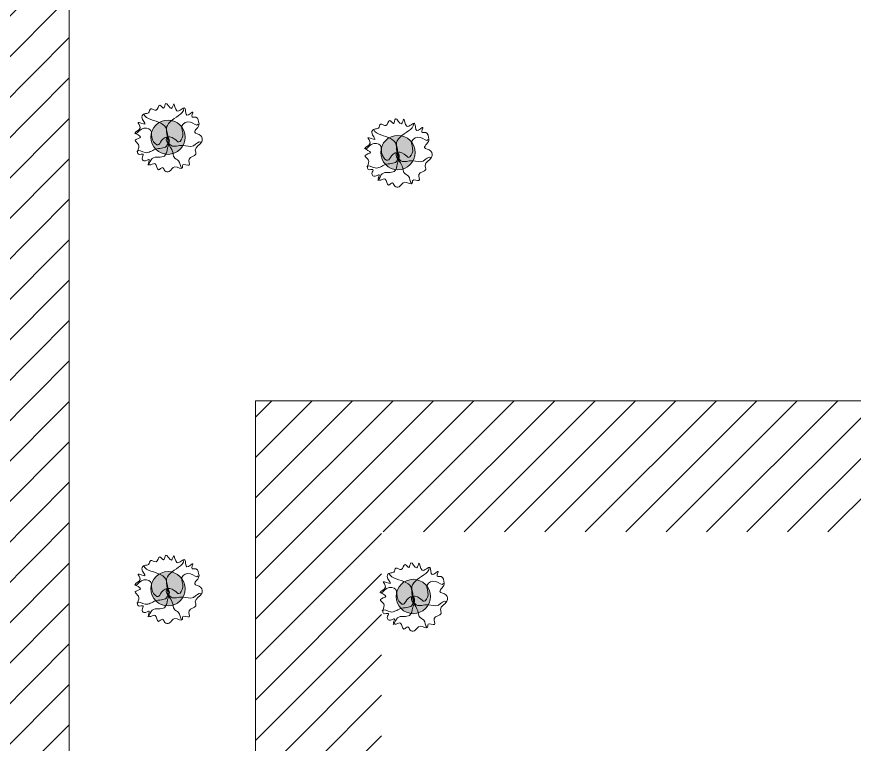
# Model space of a CAD drawing. Header units: metres. Extents: x -8 to 247, y -4 to 148.
# Drawn here: x 215.29 to 224.59, y 86.34 to 94.42 of the extents above; entities that cross this region are included whole.
import ezdxf

# ---------------------------------------------------------------- set-up
doc = ezdxf.new("R2010")
doc.units = ezdxf.units.M
doc.header["$LTSCALE"] = 5
doc.layers.add('800 Espace-vert', color=8, linetype='Continuous', lineweight=5)
doc.layers.add('801 ABRES JARDINS', color=8, linetype='Continuous', lineweight=0)
doc.layers.add('Circulation jardin', color=31, linetype='Continuous')

msp = doc.modelspace()

# ---------------------------------------------------------------- hatches: boundary and pattern name
at = {"layer": '801 ABRES JARDINS'}
h = msp.add_hatch(color=8, dxfattribs=at)
edge = h.paths.add_edge_path()
edge.add_arc((216.9712, 93.0843), 0.1907, 0, 360)
h = msp.add_hatch(color=8, dxfattribs=at)
edge = h.paths.add_edge_path()
edge.add_arc((219.5248, 92.9138), 0.1907, 0, 360)
h = msp.add_hatch(color=8, dxfattribs=at)
edge = h.paths.add_edge_path()
edge.add_arc((216.9712, 88.0676), 0.1907, 0, 360)
h = msp.add_hatch(color=8, dxfattribs=at)
edge = h.paths.add_edge_path()
edge.add_arc((219.6954, 87.9823), 0.1907, 0, 360)
at = {"layer": 'Circulation jardin'}
h = msp.add_hatch(dxfattribs=at)
h.set_pattern_fill('ANSI31', color=8, scale=0.1, style=0)
h.paths.add_polyline_path([(201.6897, 112.2106), (201.1248, 107.516), (194.4378, 108.3371), (193.6801, 101.8953), (186.9144, 102.6911), (186.7411, 101.2802), (186.7304, 101.1923), (193.4781, 100.391), (190.8391, 79.117), (184.6628, 73.6495), (183.359, 73.6495), (183.1662, 71.9495), (186.8912, 71.9494), (186.9412, 73.6495), (190.1041, 76.4494), (200.1912, 76.4494), (201.96, 74.8653), (201.7912, 71.9494), (203.3012, 71.9494), (203.472, 74.8555), (204.9012, 76.4494), (212.5677, 76.4394), (214.7089, 73.9198), (214.7089, 71.9494), (209.1912, 71.9494), (209.1912, 69.1495), (217.9441, 69.1495), (217.9441, 66.6429), (220.7441, 66.6429), (220.7441, 45.515), (230.9441, 45.515), (230.9441, 56.515), (239.4799, 56.515), (237.2084, 66.0552), (230.9441, 66.0552), (230.9441, 90.1552), (228.1702, 90.1552), (217.9441, 90.1552), (217.9441, 71.9494), (215.8732, 71.9494), (215.8732, 94.8999), (216.7021, 95.3988), (221.8742, 95.3996), (221.8742, 96.6285), (221.1742, 96.6282), (221.1736, 98.0661), (221.8742, 98.0664), (221.8738, 99.2963), (220.6637, 99.2958), (220.7396, 108.2356), (215.8658, 108.8803), (215.8732, 105.7838), (202.6587, 107.2904), (203.2281, 112.0217)])
h.paths.add_polyline_path([(203.323, 88.1369), (202.5791, 78.0435), (191.991, 78.0435)], flags=16)
h.paths.add_polyline_path([(204.834, 88.0955), (204.0932, 78.0435), (213.7021, 78.0435)], flags=16)
h.paths.add_polyline_path([(194.8749, 99.3842), (192.5511, 80.5645), (203.1497, 90.0047)], flags=16)
h.paths.add_polyline_path([(196.3022, 100.0488), (203.5919, 91.7859), (204.1294, 99.0789)], flags=16)
h.paths.add_polyline_path([(205.6298, 98.893), (205.1029, 91.7445), (212.2128, 98.0773)], flags=16)
h.paths.add_polyline_path([(214.7089, 98.2784), (205.2765, 89.8769), (214.7089, 79.1847)], flags=16)
h.paths.add_polyline_path([(195.733, 106.6567), (214.7089, 104.3271), (214.7089, 99.2895), (195.1556, 101.7124)], flags=16)
h.paths.add_polyline_path([(219.3441, 88.6989), (219.3441, 67.9641), (222.1441, 67.9641), (222.1441, 57.915), (229.5441, 57.915), (229.5441, 88.6989)], flags=16)
h.paths.add_polyline_path([(222.1441, 56.515), (229.5441, 56.515), (229.5441, 46.915), (222.1441, 46.915)], flags=16)
h.paths.add_polyline_path([(230.9441, 64.6552), (236.1026, 64.6552), (237.7074, 57.915), (230.9441, 57.915)], flags=16)

# ---------------------------------------------------------------- linework, layer by layer
at = {"layer": '800 Espace-vert', "color": 8}
for p, q in [((215.8732, 71.9494), (215.8732, 94.8999)), ((217.9441, 71.9494), (217.9441, 90.1552))]:
    msp.add_line(p, q, dxfattribs=at)
at = {"layer": '800 Espace-vert', "color": 8, "linetype": 'Continuous'}
msp.add_line((225.3441, 90.1552), (217.9441, 90.1552), dxfattribs=at)
at = {"layer": '801 ABRES JARDINS', "color": 8}
for centre in [(216.9712, 93.0843), (219.5248, 92.9138), (216.9712, 88.0676), (219.6954, 87.9823)]:
    msp.add_circle(centre, 0.1907, dxfattribs=at)
at = {"layer": '801 ABRES JARDINS', "color": 8, "linetype": 'Continuous', "start_tangent": (0.170626, -0.985336), "end_tangent": (0.234245, -0.972178)}
for points in [[(217.3159, 93.2327), (217.2681, 93.1384), (217.3363, 93.1002), (217.3453, 93.0318), (217.2744, 92.9414), (217.2798, 92.8939), (217.2053, 92.8393), (217.2056, 92.7748), (217.1354, 92.7753), (217.1312, 92.7433), (217.0481, 92.7542), (216.9842, 92.7036), (216.9365, 92.7099), (216.9121, 92.7462), (216.8651, 92.7231), (216.8299, 92.7892), (216.7816, 92.7781), (216.7559, 92.7791), (216.7634, 92.8361), (216.7024, 92.8207), (216.6832, 92.8525), (216.6946, 92.8949), (216.6421, 92.896), (216.6346, 92.9312), (216.6439, 93.0012), (216.6068, 93.05), (216.6671, 93.0859), (216.6071, 93.1324), (216.6632, 93.1889), (216.6387, 93.2478), (216.7153, 93.2289), (216.6816, 93.3066), (216.7108, 93.3447), (216.7553, 93.3554), (216.779, 93.4), (216.8383, 93.3854), (216.8804, 93.4384), (216.923, 93.4065), (216.9446, 93.4592), (217.0105, 93.4037), (217.0353, 93.4547), (217.0711, 93.3752), (217.1573, 93.4079), (217.182, 93.3284), (217.2481, 93.3636), (217.238, 93.3093), (217.2815, 93.3065), (217.3159, 93.2327)], [(219.8695, 93.0622), (219.8218, 92.9679), (219.8899, 92.9297), (219.8989, 92.8613), (219.828, 92.771), (219.8334, 92.7234), (219.7589, 92.6688), (219.7592, 92.6044), (219.689, 92.6048), (219.6849, 92.5728), (219.6018, 92.5838), (219.5378, 92.5332), (219.4902, 92.5394), (219.4657, 92.5757), (219.4188, 92.5526), (219.3836, 92.6188), (219.3353, 92.6076), (219.3095, 92.6086), (219.317, 92.6656), (219.256, 92.6502), (219.2368, 92.682), (219.2483, 92.7245), (219.1957, 92.7255), (219.1883, 92.7607), (219.1975, 92.8307), (219.1604, 92.8795), (219.2208, 92.9155), (219.1607, 92.9619), (219.2168, 93.0185), (219.1924, 93.0773), (219.2689, 93.0584), (219.2352, 93.1361), (219.2644, 93.1742), (219.309, 93.1849), (219.3326, 93.2295), (219.392, 93.215), (219.4341, 93.268), (219.4767, 93.236), (219.4983, 93.2888), (219.5641, 93.2332), (219.5889, 93.2842), (219.6248, 93.2047), (219.711, 93.2374), (219.7356, 93.1579), (219.8017, 93.1931), (219.7917, 93.1388), (219.8352, 93.136), (219.8695, 93.0622)]]:
    msp.add_spline(points, degree=3, dxfattribs=at)
at = {"layer": '801 ABRES JARDINS', "color": 8}
for points, start_tangent, end_tangent in [([(216.9621, 93.0752), (216.9545, 93.1699), (217.088, 93.3243), (217.1486, 93.4034)], (0.508622, 0.86099), (0.065189, 0.997873)), ([(216.9724, 93.0766), (216.9534, 93.1697), (216.7823, 93.281), (216.7021, 93.3402)], (-0.727618, 0.685982), (-0.339604, 0.940569)), ([(216.9621, 93.0752), (217.0411, 93.0661), (217.0908, 93.0307), (217.1356, 93.1006), (217.1263, 93.2107), (217.221, 93.2499), (217.3072, 93.2282)], (0.119739, 0.992805), (0.462191, 0.88678)), ([(219.5158, 92.9047), (219.5082, 92.9994), (219.6417, 93.1538), (219.7023, 93.2329)], (0.508622, 0.86099), (0.065189, 0.997873)), ([(216.9724, 93.0766), (216.8991, 93.046), (216.8611, 92.9982), (216.7986, 93.0529), (216.7771, 93.1613), (216.6751, 93.1726), (216.5984, 93.1279)], (-0.390603, 0.920559), (-0.69017, 0.723647)), ([(219.526, 92.9061), (219.507, 92.9993), (219.3359, 93.1105), (219.2558, 93.1697)], (-0.727618, 0.685982), (-0.339604, 0.940569)), ([(216.9724, 93.0766), (216.9542, 92.9838), (216.8293, 92.9496), (216.717, 92.9137), (216.626, 92.9267)], (0.100142, -0.994973), (-0.515637, -0.856807)), ([(216.9724, 93.0766), (216.9674, 92.9647), (216.9314, 92.8749), (216.797, 92.8482), (216.7472, 92.7746)], (0.768391, -0.639981), (-0.759839, -0.650111)), ([(216.9661, 93.0842), (217.0228, 92.9237), (217.0385, 92.8619), (217.0875, 92.8205), (217.1225, 92.7388)], (-0.87549, -0.483236), (0.623288, -0.781993)), ([(216.9621, 93.0752), (217.0054, 92.991), (217.1348, 92.9928), (217.2527, 92.9896), (217.3366, 93.0273)], (0.179964, -0.983673), (0.733196, -0.680017)), ([(219.5158, 92.9047), (219.5947, 92.8956), (219.6445, 92.8602), (219.6893, 92.9301), (219.6799, 93.0403), (219.7747, 93.0795), (219.8609, 93.0577)], (0.119739, 0.992805), (0.462191, 0.88678)), ([(219.526, 92.9061), (219.4527, 92.8755), (219.4147, 92.8277), (219.3523, 92.8824), (219.3307, 92.9908), (219.2288, 93.0022), (219.152, 92.9574)], (-0.390603, 0.920559), (-0.69017, 0.723647)), ([(219.526, 92.9061), (219.5078, 92.8133), (219.383, 92.7791), (219.2706, 92.7432), (219.1796, 92.7562)], (0.100142, -0.994973), (-0.515637, -0.856807)), ([(219.526, 92.9061), (219.5211, 92.7942), (219.485, 92.7044), (219.3506, 92.6778), (219.3008, 92.6041)], (0.768391, -0.639981), (-0.759839, -0.650111)), ([(219.5197, 92.9137), (219.5764, 92.7532), (219.5922, 92.6915), (219.6412, 92.6501), (219.6762, 92.5683)], (-0.87549, -0.483236), (0.623288, -0.781993)), ([(219.5158, 92.9047), (219.559, 92.8206), (219.6885, 92.8223), (219.8064, 92.8191), (219.8902, 92.8568)], (0.179964, -0.983673), (0.733196, -0.680017)), ([(217.3159, 88.216), (217.2681, 88.1217), (217.3363, 88.0834), (217.3453, 88.015), (217.2744, 87.9247), (217.2798, 87.8771), (217.2053, 87.8226), (217.2056, 87.7581), (217.1354, 87.7586), (217.1312, 87.7265), (217.0481, 87.7375), (216.9842, 87.6869), (216.9365, 87.6932), (216.9121, 87.7295), (216.8651, 87.7064), (216.8299, 87.7725), (216.7816, 87.7613), (216.7559, 87.7623), (216.7634, 87.8194), (216.7024, 87.804), (216.6832, 87.8358), (216.6946, 87.8782), (216.6421, 87.8793), (216.6346, 87.9144), (216.6439, 87.9844), (216.6068, 88.0332), (216.6671, 88.0692), (216.6071, 88.1156), (216.6632, 88.1722), (216.6387, 88.2311), (216.7153, 88.2122), (216.6816, 88.2898), (216.7108, 88.3279), (216.7553, 88.3386), (216.779, 88.3832), (216.8383, 88.3687), (216.8804, 88.4217), (216.923, 88.3897), (216.9446, 88.4425), (217.0105, 88.387), (217.0353, 88.438), (217.0711, 88.3585), (217.1573, 88.3911), (217.182, 88.3117), (217.2481, 88.3469), (217.238, 88.2926), (217.2815, 88.2897), (217.3159, 88.216)], (0.170626, -0.985336), (0.234245, -0.972178)), ([(216.9621, 88.0584), (216.9545, 88.1532), (217.088, 88.3075), (217.1486, 88.3866)], (0.508622, 0.86099), (0.065189, 0.997873)), ([(216.9724, 88.0599), (216.9534, 88.153), (216.7823, 88.2643), (216.7021, 88.3234)], (-0.727618, 0.685982), (-0.339604, 0.940569)), ([(220.0401, 88.1307), (219.9923, 88.0365), (220.0605, 87.9982), (220.0695, 87.9298), (219.9986, 87.8395), (220.004, 87.7919), (219.9295, 87.7373), (219.9298, 87.6729), (219.8596, 87.6733), (219.8554, 87.6413), (219.7723, 87.6523), (219.7084, 87.6017), (219.6607, 87.6079), (219.6363, 87.6442), (219.5893, 87.6211), (219.5541, 87.6873), (219.5058, 87.6761), (219.4801, 87.6771), (219.4876, 87.7341), (219.4266, 87.7187), (219.4074, 87.7505), (219.4188, 87.793), (219.3663, 87.794), (219.3588, 87.8292), (219.3681, 87.8992), (219.331, 87.948), (219.3913, 87.984), (219.3313, 88.0304), (219.3874, 88.087), (219.3629, 88.1458), (219.4395, 88.1269), (219.4058, 88.2046), (219.435, 88.2427), (219.4795, 88.2534), (219.5032, 88.298), (219.5625, 88.2835), (219.6046, 88.3365), (219.6472, 88.3045), (219.6688, 88.3573), (219.7347, 88.3017), (219.7595, 88.3527), (219.7953, 88.2732), (219.8815, 88.3059), (219.9062, 88.2264), (219.9723, 88.2616), (219.9622, 88.2073), (220.0057, 88.2045), (220.0401, 88.1307)], (0.170626, -0.985336), (0.234245, -0.972178)), ([(219.6863, 87.9732), (219.6787, 88.0679), (219.8122, 88.2223), (219.8728, 88.3014)], (0.508622, 0.86099), (0.065189, 0.997873)), ([(216.9621, 88.0584), (217.0411, 88.0493), (217.0908, 88.014), (217.1356, 88.0838), (217.1263, 88.194), (217.221, 88.2332), (217.3072, 88.2115)], (0.119739, 0.992805), (0.462191, 0.88678)), ([(219.6966, 87.9746), (219.6776, 88.0678), (219.5065, 88.179), (219.4263, 88.2382)], (-0.727618, 0.685982), (-0.339604, 0.940569)), ([(216.9724, 88.0599), (216.8991, 88.0292), (216.8611, 87.9814), (216.7986, 88.0361), (216.7771, 88.1446), (216.6751, 88.1559), (216.5984, 88.1111)], (-0.390603, 0.920559), (-0.69017, 0.723647)), ([(219.6863, 87.9732), (219.7653, 87.9641), (219.815, 87.9287), (219.8598, 87.9986), (219.8505, 88.1088), (219.9453, 88.148), (220.0314, 88.1262)], (0.119739, 0.992805), (0.462191, 0.88678)), ([(216.9724, 88.0599), (216.9542, 87.9671), (216.8293, 87.9328), (216.717, 87.897), (216.626, 87.9099)], (0.100142, -0.994973), (-0.515637, -0.856807)), ([(216.9724, 88.0599), (216.9674, 87.9479), (216.9314, 87.8581), (216.797, 87.8315), (216.7472, 87.7578)], (0.768391, -0.639981), (-0.759839, -0.650111)), ([(216.9661, 88.0674), (217.0228, 87.907), (217.0385, 87.8452), (217.0875, 87.8038), (217.1225, 87.722)], (-0.87549, -0.483236), (0.623288, -0.781993)), ([(216.9621, 88.0584), (217.0054, 87.9743), (217.1348, 87.9761), (217.2527, 87.9728), (217.3366, 88.0105)], (0.179964, -0.983673), (0.733196, -0.680017)), ([(219.6966, 87.9746), (219.6233, 87.944), (219.5853, 87.8962), (219.5229, 87.9509), (219.5013, 88.0593), (219.3993, 88.0707), (219.3226, 88.0259)], (-0.390603, 0.920559), (-0.69017, 0.723647)), ([(219.6966, 87.9746), (219.6784, 87.8818), (219.5536, 87.8476), (219.4412, 87.8117), (219.3502, 87.8247)], (0.100142, -0.994973), (-0.515637, -0.856807)), ([(219.6966, 87.9746), (219.6916, 87.8627), (219.6556, 87.7729), (219.5212, 87.7463), (219.4714, 87.6726)], (0.768391, -0.639981), (-0.759839, -0.650111)), ([(219.6903, 87.9822), (219.747, 87.8217), (219.7627, 87.76), (219.8117, 87.7186), (219.8467, 87.6368)], (-0.87549, -0.483236), (0.623288, -0.781993)), ([(219.6863, 87.9732), (219.7296, 87.8891), (219.859, 87.8908), (219.9769, 87.8876), (220.0608, 87.9253)], (0.179964, -0.983673), (0.733196, -0.680017))]:
    msp.add_spline(points, degree=3, dxfattribs=dict(at, start_tangent=start_tangent, end_tangent=end_tangent))

doc.saveas('drawing.dxf')
